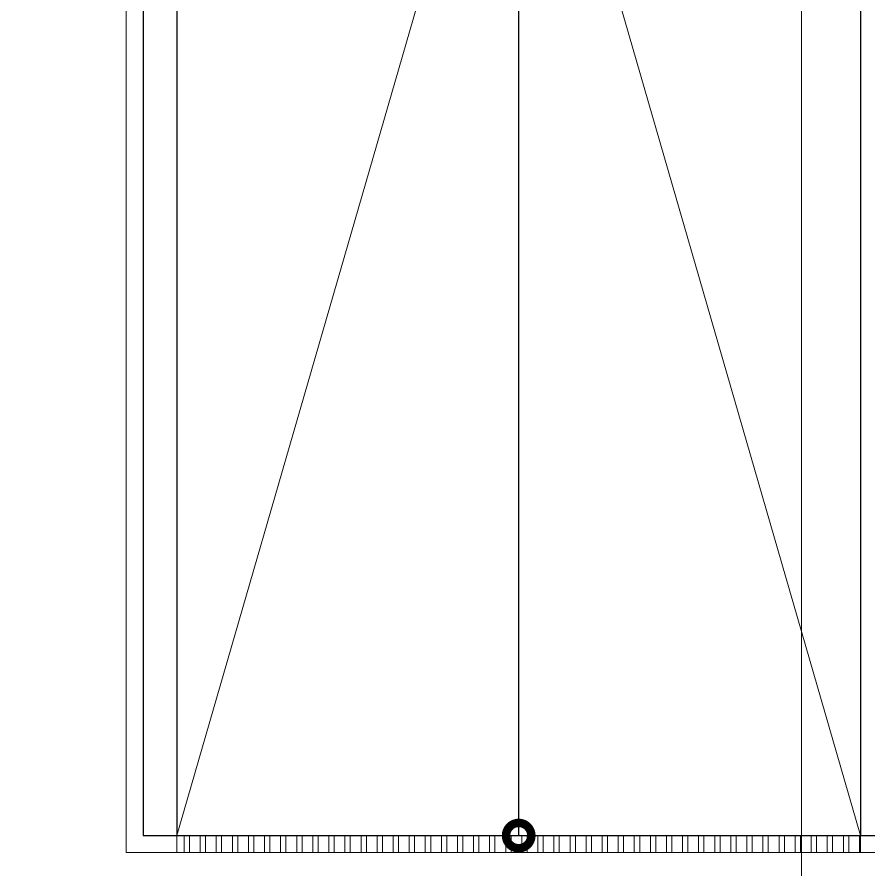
# Model space of a CAD drawing. Header units: millimetres. Extents: x 4003075 to 5615882, y 1445368 to 2591247.
# Drawn here: x 5482928 to 5487975, y 2450664 to 2455716 of the extents above; entities that cross this region are included whole.
import ezdxf

# ---------------------------------------------------------------- set-up
doc = ezdxf.new("R2010")
doc.units = ezdxf.units.MM
for name, color, linetype, lineweight in [('XR-평면도$0$A-CNTL', 9, 'Continuous', 15), ('XR-평면도$0$A-ELEV-LIN2', 9, 'Continuous', 25), ('XR-평면도$0$A-ELEV-LIN3', 9, 'Continuous', 18), ('XR-평면도$0$A-XXXX-HID', 9, 'Continuous', 18), ('XR-평면도$0$A-XXXX-SYMB', 9, 'Continuous', 25)]:
    doc.layers.add(name, color=color, linetype=linetype, lineweight=lineweight)
pattern_1 = [(90, (5195882.03, 2294446.97), (-95.25, 0), []), (90, (5195913.78, 2294478.72), (-95.25, 0), [])]

# ---------------------------------------------------------------- blocks, each defined once
blk = doc.blocks.new('XR-평면도$0$중심선(210216)')
at = {"layer": 'XR-평면도$0$A-CNTL', "ltscale": 300}
blk.add_lwpolyline([(165000, 206000), (165000, -10000)], dxfattribs=at)
blk = doc.blocks.new('XR-평면도$0$ARROW')
blk.add_lwpolyline([(-0.002, 0.87), (0.738, 0), (-0.002, -0.87), (0.15, -1), (1, 0), (0.15, 1)], close=True)
for points in [[(-0.002, 0.87), (0.15, 1), (0.738, 0), (1, 0)], [(0.738, 0), (1, 0), (-0.002, -0.87), (0.15, -1)]]:
    blk.add_solid(points)
blk = doc.blocks.new('XR-평면도$0$b1')
at = {"layer": 'XR-평면도$0$A-XXXX-HID'}
blk.add_lwpolyline([(0, 180), (180, 180), (180, 0), (0, 0), (0, 180)], dxfattribs=at)
blk.add_circle((90, 90), 50, dxfattribs=at)
blk = doc.blocks.new('XR-평면도$0$고정식램프(5F)')
at = {"layer": 'XR-평면도$0$A-ELEV-LIN2'}
blk.add_lwpolyline([(0, 7200), (0, 200), (4450, 200), (4450, 7200)], close=True, dxfattribs=at)
for points in [[(200, 7200), (200, 200)], [(4250, 7200), (4250, 200)]]:
    blk.add_lwpolyline(points, dxfattribs=at)
at = {"layer": 'XR-평면도$0$A-ELEV-LIN3'}
blk.add_lwpolyline([(200, 200), (2225, 7200), (4250, 200)], dxfattribs=at)
at = {"layer": 'XR-평면도$0$A-XXXX-SYMB'}
blk.add_lwpolyline([(2225, 200), (2225, 7200)], dxfattribs=at)
at = {"layer": 'XR-평면도$0$A-XXXX-SYMB', "const_width": 150}
blk.add_lwpolyline([(2250, 200, -1), (2200, 200, -1)], format="xyb", close=True, dxfattribs=at)
blk.add_blockref('XR-평면도$0$b1', (3230, 6970))
at = {"layer": 'XR-평면도$0$A-XXXX-SYMB', "xscale": 183.0041772266854, "yscale": 172.3206394866579, "zscale": 183.0041772266854, "rotation": 90}
blk.add_blockref('XR-평면도$0$ARROW', (2225, 7017), dxfattribs=at)

msp = doc.modelspace()

# ---------------------------------------------------------------- hatches: boundary and pattern name
at = {"layer": 'XR-평면도$0$A-ELEV-LIN3'}
h = msp.add_hatch(dxfattribs=at)
h.set_pattern_fill('ANSI32', color=256, scale=10, angle=45)
h.set_pattern_definition([(90, (5195882.03, 2294446.97), (-95.25, 0), []), (90, (5195913.78, 2294478.72), (-95.25, 0), [])])
h.paths.add_polyline_path([(5487925, 2450767.6), (5487925, 2450867.6), (5483875, 2450867.6), (5483875, 2450767.6)])
h = msp.add_hatch(dxfattribs=at)
h.set_pattern_fill('ANSI32', color=256, scale=10, angle=45)
h.set_pattern_definition(pattern_1)
h.paths.add_polyline_path([(5487925, 2450767.6), (5487925, 2450867.6), (5483875, 2450867.6), (5483875, 2450767.6)])
h = msp.add_hatch(dxfattribs=at)
h.set_pattern_fill('ANSI32', color=256, scale=10, angle=45)
h.set_pattern_definition(pattern_1)
h.paths.add_polyline_path([(5487925, 2450767.6), (5487925, 2450867.6), (5483875, 2450867.6), (5483875, 2450767.6)])

# ---------------------------------------------------------------- linework, layer by layer
for points in [[(5443025, 2457867.6), (5483675, 2457867.6), (5483675, 2450867.6), (5488125, 2450867.6), (5488125, 2446367.6), (5487025, 2446367.6), (5487025, 2444867.6), (5488125, 2444867.6), (5488125, 2445467.6), (5498175, 2445467.6), (5498175, 2444867.6), (5498475, 2444867.6), (5498475, 2430167.6)], [(5443025, 2457867.6), (5483675, 2457867.6), (5483675, 2450867.6), (5488125, 2450867.6), (5488125, 2446367.6), (5487025, 2446367.6), (5487025, 2444867.6), (5488125, 2444867.6), (5488125, 2445467.6), (5498175, 2445467.6), (5498175, 2444867.6), (5498475.1, 2444867.6), (5498475.1, 2430167.6)], [(5443025, 2457867.6), (5483675, 2457867.6), (5483675, 2450867.6), (5488125, 2450867.6), (5488125, 2446367.6), (5487025, 2446367.6), (5487025, 2444867.6), (5488125, 2444867.6), (5488125, 2445467.6), (5498175, 2445467.6), (5498175, 2444867.6), (5498475.1, 2444867.6), (5498475.1, 2430167.6)], [(5443125, 2457767.6), (5483575, 2457767.6), (5483575, 2450767.6), (5488025, 2450767.6), (5488025, 2446467.6), (5486925, 2446467.6), (5486925, 2444767.6), (5488225, 2444767.6), (5488225, 2445367.6), (5498075, 2445367.6), (5498075, 2444767.6), (5498375, 2444767.6), (5498375, 2430267.6)], [(5443125, 2457767.6), (5483575, 2457767.6), (5483575, 2450767.6), (5488025, 2450767.6), (5488025, 2446467.6), (5486925, 2446467.6), (5486925, 2444767.6), (5488225, 2444767.6), (5488225, 2445367.6), (5498075, 2445367.6), (5498075, 2444767.6), (5498375.1, 2444767.6), (5498375.1, 2430267.6)], [(5443125, 2457767.6), (5483575, 2457767.6), (5483575, 2450767.6), (5488025, 2450767.6), (5488025, 2446467.6), (5486925, 2446467.6), (5486925, 2444767.6), (5488225, 2444767.6), (5488225, 2445367.6), (5498075, 2445367.6), (5498075, 2444767.6), (5498375.1, 2444767.6), (5498375.1, 2430267.6)], [(5483875, 2450867.6), (5483875, 2450767.6)], [(5483875, 2450867.6), (5483875, 2450767.6)], [(5483875, 2450867.6), (5483875, 2450767.6)], [(5487925, 2450867.6), (5487925, 2450767.6)], [(5487925, 2450867.6), (5487925, 2450767.6)], [(5487925, 2450867.6), (5487925, 2450767.6)]]:
    msp.add_lwpolyline(points, dxfattribs=at)

# ---------------------------------------------------------------- block references
msp.add_blockref('XR-평면도$0$고정식램프(5F)', (5483675, 2450667.6))
msp.add_blockref('XR-평면도$0$고정식램프(5F)', (5483675, 2450667.6))
msp.add_blockref('XR-평면도$0$고정식램프(5F)', (5483675, 2450667.6))
at = {"layer": 'XR-평면도$0$A-CNTL'}
msp.add_blockref('XR-평면도$0$중심선(210216)', (5322575, 2339367.6), dxfattribs=at)

doc.saveas('drawing.dxf')
